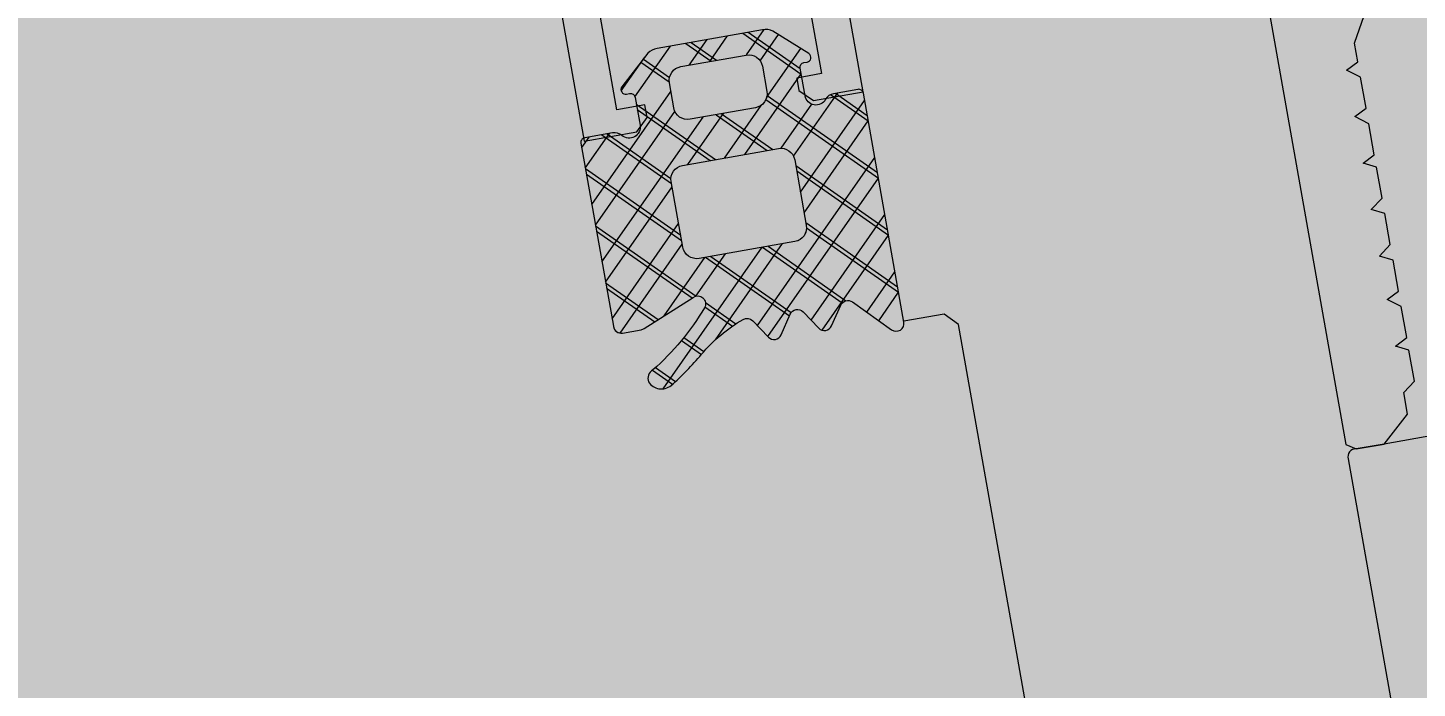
# Model space of a CAD drawing. Header units: millimetres. Extents: x -455656 to 9247092, y 0 to 412358.
# Drawn here: x 73207.4 to 73261.2, y 353574 to 353599.5 of the extents above; entities that cross this region are included whole.
import ezdxf
from ezdxf import colors
from ezdxf.entities.mleader import LeaderData, LeaderLine
from ezdxf.enums import TextEntityAlignment as Align
from ezdxf.math import Vec2, Vec3

# ---------------------------------------------------------------- set-up
doc = ezdxf.new("R2018")
doc.units = ezdxf.units.MM
doc.header["$MEASUREMENT"] = 0
doc.layers.get('0').update_dxf_attribs({"color": 250, "lineweight": 9})
doc.layers.add('АР_Названия помещений', color=124, linetype='Continuous', lineweight=5, plot=False)
for name, color, linetype, lineweight in [('АР_Номер помещения', 1, 'Continuous', 25), ('АР_Перегородки витражные', 152, 'Continuous', 13), ('АР_Помещения_площадь', 19, 'Continuous', 9), ('подлога', 250, 'Continuous', 9)]:
    doc.layers.add(name, color=color, linetype=linetype, lineweight=lineweight)
doc.styles.add('ISOCPEUR', font='isocpeur.ttf', dxfattribs={"width": 0.7})
doc.styles.get("Standard").update_dxf_attribs({"font": 'isocpeur.ttf'})

# ---------------------------------------------------------------- blocks, each defined once
blk = doc.blocks.new('*U232')
at = {"color": 7, "style": 'ISOCPEUR', "width": 0.7, "flags": 1}
blk.add_attdef('КАТЕГОРИЯ', (-499.1655280450395, -2092.186355050572), '', height=250, dxfattribs=at)
at = {"layer": 'АР_Номер помещения', "color": 7, "style": 'ISOCPEUR', "width": 0.7}
blk.add_attdef('НОМЕР_ПОМЕЩЕНИЯ', text='', height=300, dxfattribs=at).set_placement((1135.237061206132, -4683.518985257548), align=Align.MIDDLE_CENTER)
at = {"layer": 'АР_Помещения_площадь', "color": 7, "lineweight": 30, "width": 0.7, "flags": 104}
blk.add_attdef('ИМЯ_ПОМЕЩЕНИЯ', text='', height=100, dxfattribs=at).set_placement((157.6277002443094, 1217.141369806137), align=Align.MIDDLE_CENTER)
at = {"layer": 'АР_Помещения_площадь', "color": 7, "style": 'ISOCPEUR', "width": 0.7}
blk.add_attdef('ПЛОЩАДЬ_ПОМЕЩЕНИЯ', text='', height=200, dxfattribs=at).set_placement((6388.050877484358, -10752.08802457767), align=Align.MIDDLE_RIGHT)
blk = doc.blocks.new('*U228')
at = {"color": 7, "style": 'ISOCPEUR', "width": 0.7, "flags": 1}
blk.add_attdef('КАТЕГОРИЯ', (-499.1655280450395, -2092.186355050572), '', height=250, dxfattribs=at)
at = {"layer": 'АР_Номер помещения', "color": 7, "style": 'ISOCPEUR', "width": 0.7}
blk.add_attdef('НОМЕР_ПОМЕЩЕНИЯ', text='', height=300, dxfattribs=at).set_placement((-20232.67936610186, 2600.077544138208), align=Align.MIDDLE_CENTER)
at = {"layer": 'АР_Помещения_площадь', "color": 7, "style": 'ISOCPEUR', "width": 0.7}
blk.add_attdef('ПЛОЩАДЬ_ПОМЕЩЕНИЯ', text='', height=200, dxfattribs=at).set_placement((-20053.4577320706, 1769.683189343325), align=Align.MIDDLE_RIGHT)
at = {"layer": 'АР_Помещения_площадь', "color": 7, "lineweight": 30, "width": 0.7, "flags": 104}
blk.add_attdef('ИМЯ_ПОМЕЩЕНИЯ', text='', height=100, dxfattribs=at).set_placement((157.6277002443094, 1217.141369806137), align=Align.MIDDLE_CENTER)
blk = doc.blocks.new('_DotSmall')
at = {"color": 0, "linetype": 'ByBlock', "const_width": 0.5}
blk.add_lwpolyline([(-0.0625, 0, 1), (0.0625, 0, 1)], format="xyb", close=True, dxfattribs=at)
blk = doc.blocks.new('стойка витр.')
h = blk.add_hatch()
h.set_pattern_fill('ANSI37', scale=0.5, angle=-69.23283665521843)
h.set_pattern_definition([(335.7671633447816, (-69115.31625940584, 318510.9409690977), (0.6515825639889636, 1.447617495164233), []), (65.76716334478155, (-69115.31625940584, 318510.9409690977), (-1.447617495164233, 0.6515825639889636), [])])
edge = h.paths.add_edge_path()
edge.add_line((-22.69442369043827, 14.13646889062511), (-23.03581465108437, 15.03674084689555))
edge.add_arc((-23.43472203482704, 14.88552442783714), 0.426606969231953, 20.76054121617168, 72.29995807937499)
edge.add_arc((-23.17519432072194, 15.69843630689562), 0.4267278803337561, 110.7639791014305, 252.28796188313498, ccw=False)
edge.add_line((-23.32647754022037, 16.09744767434313), (-22.30045238576713, 16.48652534212306))
edge.add_arc((-22.23557122191811, 16.31559297980009), 0.1828317202011609, 20.74895968860318, 110.7853670150393, ccw=False)
edge.add_line((-22.06459766681655, 16.38036551539699), (-22.02136925791274, 16.26636916297139))
edge.add_arc((-21.85036169383434, 16.33121481389334), 0.1828894349477776, 200.7666051414026, 335.7779732891441)
edge.add_line((-21.68357339510112, 16.25618009645405), (-21.08991230116226, 17.78525728297245))
edge.add_arc((-21.70321396183568, 17.95657679537892), 0.6367804192309714, 344.3928406199507, 381.7248777476984)
edge.add_line((-21.1116628201562, 18.19228116337763), (-22.58147269752226, 22.06827310883818))
edge.add_arc((-23.18057156739388, 21.852472630542), 0.6367804192296693, 19.80944894391843, 57.14148607166609)
edge.add_line((-22.83507592984824, 22.38737642259366), (-24.29334917705273, 23.13834224954917))
edge.add_arc((-24.36844682475663, 22.97158227615987), 0.1828894349476184, 65.75635339884347, 200.7677215648203)
edge.add_line((-24.53945312526776, 22.90673329312267), (-24.49622471639304, 22.79273694081348))
edge.add_arc((-24.66715707872659, 22.7278557770023), 0.1828317201976129, -69.25104032206309, 20.78536700277641, ccw=False)
edge.add_line((-24.60238454316277, 22.55688222189201), (-25.62840969761601, 22.16780455411208))
edge.add_arc((-25.77973726672901, 22.56679910380675), 0.4267278803402734, 149.2463648073436, 290.7703475895543, ccw=False)
edge.add_arc((-26.51302534269302, 23.00322659508151), 0.4266069692186295, 329.2343686070108, 380.7737854734352)
edge.add_line((-26.11415292418678, 23.1545352198882), (-26.50320860397187, 24.18050239048171))
edge.add_arc((-26.6741821590871, 24.11572985494814), 0.1828317201915107, 20.74895966852365, 110.7853670116034)
edge.add_line((-26.73906332292245, 24.28666221726598), (-33.46508004333009, 21.73609814226074))
edge.add_arc((-33.37260125833668, 21.44478009969028), 0.3056444463767395, 107.6120180140902, 200.6882886899978)
edge.add_line((-33.6585366082727, 21.33680091994756), (-33.39916615508264, 20.65282280623796))
edge.add_arc((-33.11489203283651, 20.76049792175978), 0.3039830703862393, 200.7452912846324, 225.8123610097134)
edge.add_line((-33.32677140043234, 20.54252351805917), (-31.79381202385412, 18.90709041146329))
edge.add_arc((-32.0063560722166, 18.68866847666476), 0.3047673113958362, -108.86283880448178, 45.781400895661875, ccw=False)
edge.add_arc((-28.70749382052437, 27.75544220980088), 9.952967568180252, 231.9543329511108, 250.0411665169116, ccw=False)
edge.add_arc((-35.13741779119496, 19.64784166335459), 0.4002801790554734, 42.30928712460122, 119.2250395725891)
edge.add_arc((-34.91139847875967, 19.56672148584141), 0.6024183835395109, 134.3950067436913, 228.6478049676944)
edge.add_arc((-28.53884731806517, 27.80771469972205), 11.01872594929672, 232.0873456721725, 240.8889416158169)
edge.add_arc((-36.88860151399224, 12.8729826853881), 6.091684827127049, 40.75890454826748, 60.61437004968877, ccw=False)
edge.add_arc((-32.50226594848368, 16.64775385941913), 0.3047655738188228, -34.89587558046088, 41.60271899476669, ccw=False)
edge.add_line((-32.25229934006347, 16.47340148731018), (-32.76342180219945, 15.75802363698313))
edge.add_arc((-32.51342051808022, 15.58368567090239), 0.3047857747310843, 145.1100748179471, 256.4242518685471)
edge.add_line((-32.58496309185284, 15.28741547561367), (-31.72801335877739, 15.09082250765641))
edge.add_arc((-31.79955593254474, 14.79455231235153), 0.3047857747455557, -34.88992517811971, 76.42425187022229, ccw=False)
edge.add_line((-31.54955464840168, 14.62021434627968), (-32.06065512256464, 13.90477851201285))
edge.add_arc((-31.81065383841726, 13.73044054594722), 0.304785774745541, 145.1100748233031, 256.4242518693868)
edge.add_line((-31.88219641218893, 13.4341703506434), (-31.02524667911348, 13.23757738269342))
edge.add_arc((-31.09682011228135, 12.94126594878393), 0.3048331054871362, -24.2246592297883, 76.42043308581259, ccw=False)
edge.add_line((-30.81882951050648, 12.81618818287097), (-31.59985344059533, 11.12048939903616))
edge.add_arc((-31.32187980059053, 10.99539431777895), 0.3048247429134716, 155.7710645559098, 290.7402899417831)
edge.add_line((-31.21393143609748, 10.71032366952568), (-22.80062470957637, 13.90072279884771))
edge.add_arc((-22.86539724513609, 14.07169635396312), 0.1828317202009504, 290.7489596761703, 380.7489600455551)
edge = h.paths.add_edge_path(flags=16)
edge.add_line((-23.10434971895302, 21.04022295145114), (-22.19142218885827, 18.63276889372355))
edge.add_arc((-22.69773797682865, 18.4407695405971), 0.5414973949605305, -69.23283665472542, 20.767163345274582, ccw=False)
edge.add_line((-22.5057386237022, 17.93445375262672), (-23.43116100440966, 17.58352553217992))
edge.add_arc((-23.62316035752519, 18.08984132014666), 0.5414973949532591, 200.7671633443313, 290.7671633443313, ccw=False)
edge.add_line((-24.12947614549194, 17.89784196703113), (-25.04240367558668, 20.30529602475872))
edge.add_arc((-24.53608788761267, 20.4972953778888), 0.541497394965222, 110.76716334549809, 200.7671633454981, ccw=False)
edge.add_line((-24.72808724074275, 21.00361116586282), (-23.80266486003529, 21.35453938630963))
edge.add_arc((-23.6106655069234, 20.84822359833925), 0.5414973949553709, 20.767163343835023, 110.767163343835, ccw=False)
edge = h.paths.add_edge_path(flags=16)
edge.add_line((-26.85119390953332, 20.26120087689196), (-25.51269974335446, 16.73149769075098))
edge.add_arc((-26.01901553132848, 16.5394983376209), 0.541497394965222, -69.23283665450191, 20.76716334549809, ccw=False)
edge.add_line((-25.82701617819839, 16.03318254964688), (-28.23444912247942, 15.12026302596496))
edge.add_arc((-28.4264484756095, 15.62657881394625), 0.5414973949720253, 200.7671633452251, 290.76716334522513, ccw=False)
edge.add_line((-28.9327642635908, 15.43457946081617), (-30.27125842979876, 18.96428264696442))
edge.add_arc((-29.76494264181383, 19.15628200007632), 0.5414973949689773, 110.76716334328901, 200.767163343289, ccw=False)
edge.add_line((-29.95694199492573, 19.66259778806125), (-27.5495090506447, 20.57551731175045))
edge.add_arc((-27.35750969751825, 20.06920152376551), 0.541497394974137, 20.767163344728715, 110.76716334472869, ccw=False)
at = {"lineweight": 0, "ltscale": 100, "transparency": 33554687}
for points in [[(65.92687011216185, 59.2824299609274), (-26.6419368966599, 24.17953274302999), (-25.90703195796232, 22.24153677027789), (-25.27813291337225, 21.95846499659092), (-24.82208952034125, 22.13140062004823), (-25.21116718812846, 23.15742577453057), (-20.53714279274573, 24.92985650197079)], [(-17.68393587967148, 17.40574934773758), (-22.35796027505421, 15.63331862029736), (-22.70380953396671, 16.54534742246324), (-23.1598529269977, 16.37241179900593), (-23.44292470067739, 15.74351275440858), (-22.75122618288151, 13.91945515007683), (-17.16517298531835, 16.03773513642955)], [(-4.8720624113339, 3.563811556159635), (-32.68827406296623, -6.984337978748954), (-32.78663952485658, -7.412805841304362), (-32.39756185706938, -8.438830995786702), (-31.09647737510386, -9.118948907402228), (-30.2985029091069, -8.81635004535201), (-29.78357822878752, -9.142708211846184), (-28.64349873815081, -8.710380147196702), (-28.58844165704795, -8.16787993638718), (-28.18751332900138, -8.537466511741513), (-27.04754980615689, -8.105182423096267), (-26.87849637278123, -7.51945380341931), (-26.47751006082399, -7.889018390778801), (-25.33748855406884, -7.456712314131437), (-25.28243147299509, -6.914212103321915), (-24.7675067926466, -7.240570269808813), (-23.62748528589145, -6.808264193168725), (-23.5724282048177, -6.265763982351928), (-23.05744554058765, -6.592100160843984), (-21.91748201774317, -6.159816072198737), (-21.86242493664031, -5.617315861389216), (-21.46149660859373, -5.986902436743549), (-20.32147510183859, -5.554596360096184), (-20.15236368455226, -4.968845752424386), (-19.75143535650568, -5.338432327778719), (-18.6114718336612, -4.906148239133472), (-18.44241840028553, -4.320419619456516), (-18.0414320883574, -4.689984206808731), (-17.35739599072258, -4.430591765623831), (-15.14439867439796, -4.764904394331097)], [(-69.8438361948356, -5.633594956780144), (-69.21493715024553, -5.916666730459838), (-30.90838462579995, 8.609511357899464), (-30.62531285212026, 9.238410402496811), (-31.1873041553481, 10.72042096611403)]]:
    blk.add_lwpolyline(points, dxfattribs=at)
at = {"color": 7, "lineweight": 0, "ltscale": 100, "transparency": 33554687}
blk.add_lwpolyline([(-22.69442369043827, 14.13646889062511), (-23.03581465108437, 15.03674084689555, 0.2287523810762611), (-23.30501911480678, 15.29193636016134, -0.7101639231358212), (-23.32647754022037, 16.09744767434313), (-22.30045238576713, 16.48652534212306, -0.4143996870914876), (-22.06459766681655, 16.38036551539699), (-22.02136925791274, 16.26636916297139, 0.6682503890445888), (-21.68357339510112, 16.25618009645405), (-21.08991230116226, 17.78525728297245, 0.1643479059441302), (-21.1116628201562, 18.19228116337763), (-22.58147269752226, 22.06827310883818, 0.1643479059441302), (-22.83507592984824, 22.38737642259366), (-24.29334917705273, 23.13834224954917, 0.6682503891596868), (-24.53945312526776, 22.90673329312267), (-24.49622471639304, 22.79273694081348, -0.4143996870833266), (-24.60238454316277, 22.55688222189201), (-25.62840969761601, 22.16780455411208, -0.7101639231391418), (-26.14645609946456, 22.78500538597291, 0.2287523810910513), (-26.11415292418678, 23.1545352198882), (-26.50320860397187, 24.18050239048171, 0.4143996871765861), (-26.73906332292245, 24.28666221726598), (-33.46508004333009, 21.73609814226074, 0.4300281847644905), (-33.6585366082727, 21.33680091994756), (-33.39916615508264, 20.65282280623796, 0.1098139781175365), (-33.32677140043234, 20.54252351805917), (-31.79381202385412, 18.90709041146329, -0.8000358277039689), (-32.10488848172827, 18.40026861818478, -0.07908294790216032), (-34.84140179419774, 19.91728321780829, 0.3488032577412263), (-35.33285102594527, 19.99716969329165, 0.4361245879823007), (-35.30940773655311, 19.11450854978466, 0.03842309887939363), (-33.89950172111276, 18.18089248692559, -0.08685322061285544), (-32.2743724368047, 16.85010652759956, -0.3467629046601076), (-32.25229934006347, 16.47340148731018), (-32.76342180219945, 15.75802363698313, 0.5278770357902526), (-32.58496309185284, 15.28741547561367), (-31.72801335877739, 15.09082250765641, -0.5278770357776507), (-31.54955464840168, 14.62021434627968), (-32.06065512256464, 13.90477851201285, 0.5278770357650493), (-31.88219641218893, 13.4341703506434), (-31.02524667911348, 13.23757738269342, -0.4697389635461835), (-30.81882951050648, 12.81618818287097), (-31.59985344059533, 11.12048939903616, 0.667984424932516), (-31.21393143609748, 10.71032366952568), (-22.80062470957637, 13.90072279884771, 0.4142135642613711)], format="xyb", close=True, dxfattribs=at)
for points in [[(-26.73906332292245, 24.28666221726598), (-26.73906332292245, 24.28666221726598)], [(-22.80062470957637, 13.90072279884771), (-22.80062470957637, 13.90072279884771)]]:
    blk.add_lwpolyline(points, dxfattribs=at)
at = {"color": 7}
for points in [[(-23.10434971895302, 21.04022295145114), (-22.19142218885827, 18.63276889372355, -0.414213562373095), (-22.5057386237022, 17.93445375262672), (-23.43116100440966, 17.58352553217992, -0.414213562373095), (-24.12947614549194, 17.89784196703113), (-25.04240367558668, 20.30529602475872, -0.414213562373095), (-24.72808724074275, 21.00361116586282), (-23.80266486003529, 21.35453938630963, -0.414213562373095)], [(-26.85119390953332, 20.26120087689196), (-25.51269974335446, 16.73149769075098, -0.414213562373095), (-25.82701617819839, 16.03318254964688), (-28.23444912247942, 15.12026302596496, -0.414213562373095), (-28.9327642635908, 15.43457946081617), (-30.27125842979876, 18.96428264696442, -0.414213562373095), (-29.95694199492573, 19.66259778806125), (-27.5495090506447, 20.57551731175045, -0.414213562373095)]]:
    blk.add_lwpolyline(points, format="xyb", close=True, dxfattribs=at)
at = {"lineweight": 0, "ltscale": 100, "transparency": 33554687}
blk.add_lwpolyline([(-29.84699778209324, -15.16484771611431), (-32.39756185706938, -8.438830995786702), (-32.78663952485658, -7.412805841304362, 0.5239329190821609), (-33.2204523376422, -7.186144611914642), (-64.21182667926769, -18.93829823563283, 0.4143255057077639)], format="xyb", dxfattribs=at)
at = {"color": 7, "lineweight": 0, "ltscale": 100, "transparency": 33554687}
blk.add_arc((-33.37357679728302, 21.44486016019073), 0.304760386648688, 110.7561904730667, 200.7778938289061, dxfattribs=at)
blk = doc.blocks.new('A$Cf7573d2c')
h = blk.add_hatch()
h.set_pattern_fill('ANSI37', color=5, scale=0.4999999999999999, angle=11.05056813833426)
h.set_pattern_definition([(56.05056813833426, (-325577.5326109263, -14427.20117750167), (-1.316880116997287, 0.8865568269756945), []), (146.0505681383342, (-325577.5326109263, -14427.20117750167), (-0.8865568269756945, -1.316880116997287), [])])
edge = h.paths.add_edge_path()
edge.add_line((11.41465996426996, -79.99643199487764), (10.46968452970032, -80.18098228986491))
edge.add_arc((10.55140614984776, -80.59968872998178), 0.4266069692291248, 101.043946010946, 152.583362874149)
edge.add_arc((9.793957552359752, -80.20668493908093), 0.4267278803342317, 191.0473838945442, 332.5713666762502, ccw=False)
edge.add_line((9.375137345981784, -80.28845485154307), (9.164808407542296, -79.21148187752988))
edge.add_arc((9.344238991408933, -79.17638054589366), 0.1828317201947123, 101.03236448459671, 191.0687718110337, ccw=False)
edge.add_line((9.30925168201793, -78.99692769389367), (9.428908583358862, -78.97355913252977))
edge.add_arc((9.39385494741606, -78.79406041936467), 0.182889434962051, 281.0500099214912, 416.0613780692319)
edge.add_line((9.495962937711738, -78.64232873599394), (8.089016010286286, -77.79911412490765))
edge.add_arc((7.816644230628035, -78.3747033152498), 0.6367804192914093, 64.67624541442503, 102.008282542173)
edge.add_line((7.684160098433495, -77.75185722101014), (3.615703731076792, -78.54641207955137))
edge.add_arc((3.727295635401254, -79.173338350509), 0.636780419240097, 100.0928537358094, 137.4248908635568)
edge.add_line((3.258376220357604, -78.74252065760083), (2.272063397220336, -80.0531302683521))
edge.add_arc((2.423756540580288, -80.15529550549245), 0.182889434966498, 146.039758200854, 281.0511263668317)
edge.add_line((2.458813674165867, -80.33479353558505), (2.578470575390384, -80.31142497422115))
edge.add_arc((2.613571906944562, -80.49085555806899), 0.182831720160508, 11.03236446209769, 101.06877178693532, ccw=False)
edge.add_line((2.79302475892473, -80.455868248755), (3.003353697480634, -81.53284122276818))
edge.add_arc((2.584542582461389, -81.6146576870381), 0.4267278803749458, -130.47023040168227, 11.053752380527897, ccw=False)
edge.add_arc((2.030615204991726, -82.2637684772957), 0.4266069692120041, 49.5177734016168, 101.0571902680406)
edge.add_line((1.948796800570562, -81.84508093881595), (0.8718846896663308, -82.0553979909455))
edge.add_arc((0.9068719990261886, -82.23485084292453), 0.1828317201681706, 101.0323644762739, 191.0687718193541)
edge.add_line((0.7274414151906967, -82.2699521745817), (2.106234080158174, -89.32995279858005))
edge.add_arc((2.408981151662215, -89.28796782188036), 0.3056444463306128, 187.8954228019012, 280.9716934778102)
edge.add_line((2.467152627417818, -89.58802549463871), (3.185094034764916, -89.44781412654265))
edge.add_arc((3.126941887751211, -89.14944516903338), 0.3039830702645643, 281.0286960890925, 306.0957658141734)
edge.add_line((3.306029453873634, -89.39507365001191), (5.176726684905589, -88.1601251628017))
edge.add_arc((5.356143180744712, -88.40648432158397), 0.3047673113952634, -28.579434009353804, 126.06480569078869, ccw=False)
edge.add_arc((-3.023799238718447, -83.6247018996756), 9.952967568203494, 312.237737744563, 330.32457131036375, ccw=False)
edge.add_arc((3.882285149072121, -91.33074545772703), 0.4002801790518057, 122.5926919233885, 199.5084443713766)
edge.add_arc((4.000388008000102, -91.12165952445687), 0.6024183835289821, 214.6784115371002, 308.9312097611028)
edge.add_arc((-3.046858568287144, -83.44965241108206), 11.01872594965999, 312.3707504643666, 321.172346408011)
edge.add_arc((10.26440043355916, -94.20023375649555), 6.09168482694455, 121.0423093429209, 140.8977748443422, ccw=False)
edge.add_arc((7.284082988952713, -89.23973528991692), 0.3047655738078916, 45.38752921329251, 121.88612378851909, ccw=False)
edge.add_line((7.498122293618508, -89.02278084530553), (8.116973152966239, -89.64730887029145))
edge.add_arc((8.331004110641391, -89.43031781604256), 0.3047857747129765, 225.3934796127387, 336.7076566633418)
edge.add_line((8.610949610476382, -89.55083704931894), (8.949353960924782, -88.73936053352372))
edge.add_arc((9.229299460771111, -88.8598797667927), 0.3047857747204645, 45.393479617120875, 156.7076566654631, ccw=False)
edge.add_line((9.443330418434925, -88.64288871252211), (10.06224214087706, -89.26740485119808))
edge.add_arc((10.27627309859769, -89.05041379688058), 0.304785774793757, 225.3934796157099, 336.7076566617938)
edge.add_line((10.55621859850362, -89.17093303019647), (10.8946229488356, -88.35945651440124))
edge.add_arc((11.17460388746825, -88.48001312446931), 0.3048331055327169, 56.058745561357625, 156.7038378769572, ccw=False)
edge.add_line((11.34480519453064, -88.22712038573809), (12.88436133123469, -89.28313158194942))
edge.add_arc((13.05457684253595, -89.03025848406948), 0.3048247429572407, 236.0544693444964, 371.0236947303713)
edge.add_line((13.35377701732796, -88.97197144156962), (11.6291001267964, -80.14089753731969))
edge.add_arc((11.44964727477784, -80.17588484667064), 0.1828317202052636, 11.03236447116439, 101.0323648405485)
edge = h.paths.add_edge_path(flags=16)
edge.add_line((4.540757622104138, -79.23529726907145), (7.067755079362541, -78.74178377749922))
edge.add_arc((7.171546747355023, -79.27324094260985), 0.5414973949079368, 11.050568135283015, 101.05056813528307, ccw=False)
edge.add_line((7.703003912465647, -79.16944927461736), (7.892709892010316, -80.14082399115432))
edge.add_arc((7.361252726892417, -80.24461565921229), 0.5414973949276295, -78.94943185806409, 11.050568141935912, ccw=False)
edge.add_line((7.465044394950382, -80.77607282433019), (4.938046937691979, -81.26958631591697))
edge.add_arc((4.834255269641289, -80.73812915074814), 0.5414973949762222, 191.0505681401473, 281.05056814014733, ccw=False)
edge.add_line((4.302798104472458, -80.84192081879883), (4.113092124927789, -79.87054610224732))
edge.add_arc((4.644549290103896, -79.76675443424756), 0.5414973949736009, 101.05056813471049, 191.0505681347106, ccw=False)
edge = h.paths.add_edge_path(flags=16)
edge.add_line((4.676231182878837, -83.05987093099975), (8.381203640135936, -82.33630316946073))
edge.add_arc((8.484995308186626, -82.86776033462957), 0.5414973949762222, 11.050568140147277, 101.05056814014728, ccw=False)
edge.add_line((9.016452473355457, -82.76396866657888), (9.509961636853404, -85.29094396196888))
edge.add_arc((8.978504471662745, -85.39473562998319), 0.5414973949906723, -78.94943186407329, 11.05056813592671, ccw=False)
edge.add_line((9.082296139677055, -85.92619279517385), (5.37732368230354, -86.64976055674197))
edge.add_arc((5.27353201432561, -86.11830339161679), 0.5414973949194297, 191.0505681334767, 281.05056813347676, ccw=False)
edge.add_line((4.742074849200435, -86.22209505959472), (4.248565685702488, -83.69511976420472))
edge.add_arc((4.780022850893147, -83.59132809619041), 0.5414973949906723, 101.05056813592671, 191.0505681359266, ccw=False)
at = {"color": 5, "lineweight": 0, "ltscale": 100, "transparency": 33554687}
for points in [[(-18.12661785061937, 14.97306006058352), (0.8494265772169456, -82.19229982656543), (2.883654761011712, -81.79502239728754), (3.268808120395988, -81.22292054705031), (3.175321988761425, -80.74423207908694), (2.098349014646374, -80.95456101758464), (1.140202340320684, -76.04844547851826)], [(9.037922999123111, -74.50604911138362), (9.996069673448801, -79.41216465045), (9.038753600558266, -79.5991250275838), (9.132239732309245, -80.07781349554716), (9.704341582604684, -80.4629668550042), (11.61897372815292, -80.08904610075115), (10.47386667667888, -74.225614488867)], [(24.84361533320043, -64.21413804324402), (30.5457701429259, -93.41157833833131), (30.95148985553533, -93.58084731984127), (32.02846282953396, -93.37051838135812), (32.91841456328984, -92.2028852563817), (32.75483463390265, -91.3652869478974), (33.16341741790529, -90.91283011251653), (32.92970803170465, -89.71613937416987), (32.40428244089708, -89.57031170348637), (32.83623378630728, -89.23751176930091), (32.60254817281384, -88.04094275718671), (32.05375402071513, -87.7754581853078), (32.48569347965531, -87.44259738799883), (32.25199597980827, -86.24596751274657), (31.72657038911711, -86.10013984210673), (32.13515317311976, -85.64768300669675), (31.90145567327272, -84.4510531314445), (31.37603008258156, -84.3052254607901), (31.78460098023061, -83.85270776228572), (31.55091536673717, -82.65613875015697), (31.0254897759296, -82.51031107948802), (31.4574411213398, -82.17751114530256), (31.22374362149276, -80.9808812700503), (30.67493758304045, -80.71533583504788), (31.10688892833423, -80.38253590086242), (30.87320331484079, -79.18596688874823), (30.3244091628585, -78.92048231686931), (30.75634862179868, -78.58762151958945), (30.61612536734901, -77.8696192491625), (31.31914049666375, -75.74479177764442)], [(11.6291001267964, -80.14089753731969), (11.6291001267964, -80.14089753731969)], [(0.7274414151906967, -82.2699521745817), (0.7274414151906967, -82.2699521745817)], [(22.94347876822576, -129.8061585653631), (23.32863212761004, -129.2340567151259), (15.4760210152017, -89.0253721447516), (14.90391916502267, -88.64021878529456), (13.34831858612597, -88.94402196916053)]]:
    blk.add_lwpolyline(points, dxfattribs=at)
blk.add_lwpolyline([(11.41465996426996, -79.99643199487764), (10.46968452970032, -80.18098228986491, 0.2287523810762611), (10.17271494236775, -80.40325432471582, -0.7101639231358212), (9.375137345981784, -80.28845485154307), (9.164808407542296, -79.21148187752988, -0.4143996870914876), (9.30925168201793, -78.99692769389367), (9.428908583358862, -78.97355913252977, 0.6682503890445888), (9.495962937711738, -78.64232873599394), (8.089016010286286, -77.79911412490765, 0.1643479059441302), (7.684160098433495, -77.75185722101014), (3.615703731076792, -78.54641207955137, 0.1643479059441302), (3.258376220357604, -78.74252065760083), (2.272063397220336, -80.0531302683521, 0.6682503891596868), (2.458813674165867, -80.33479353558505), (2.578470575390384, -80.31142497422115, -0.4143996870833266), (2.79302475892473, -80.455868248755), (3.003353697480634, -81.53284122276818, -0.7101639231391418), (2.307573626632802, -81.9392880636151, 0.2287523810910513), (1.948796800570562, -81.84508093881595), (0.8718846896663308, -82.0553979909455, 0.4143996871765861), (0.7274414151906967, -82.2699521745817), (2.106234080158174, -89.32995279858005, 0.4300281847644905), (2.467152627417818, -89.58802549463871), (3.185094034764916, -89.44781412654265, 0.1098139781175365), (3.306029453873634, -89.39507365001191), (5.176726684905589, -88.1601251628017, -0.8000358277039689), (5.623776040622033, -88.55227789623314, -0.07908294790216032), (3.666668896563351, -90.99350095681439, 0.3488032577412263), (3.504984140978195, -91.46441733597021, 0.4361245879823007), (4.378939818707295, -91.59028137139103, 0.03842309887939363), (5.537119518499821, -90.3581719166832, -0.08685322061285544), (7.123095843824558, -88.98095895003644, -0.3467629046601076), (7.498122293618508, -89.02278084530553), (8.116973152966239, -89.64730887029145, 0.5278770357902526), (8.610949610476382, -89.55083704931894), (8.949353960924782, -88.73936053352372, -0.5278770357776507), (9.443330418434925, -88.64288871252211), (10.06224214087706, -89.26740485119808, 0.5278770357650493), (10.55621859850362, -89.17093303019647), (10.8946229488356, -88.35945651440124, -0.4697389635461835), (11.34480519453064, -88.22712038573809), (12.88436133123469, -89.28313158194942, 0.667984424932516), (13.35377701732796, -88.97197144156962), (11.6291001267964, -80.14089753731969, 0.4142135642613711)], format="xyb", close=True, dxfattribs=at)
at = {"color": 5}
for points in [[(4.540757622104138, -79.23529726907145), (7.067755079362541, -78.74178377749922, -0.414213562373095), (7.703003912465647, -79.16944927461736), (7.892709892010316, -80.14082399115432, -0.414213562373095), (7.465044394950382, -80.77607282433019), (4.938046937691979, -81.26958631591697, -0.414213562373095), (4.302798104472458, -80.84192081879883), (4.113092124927789, -79.87054610224732, -0.414213562373095)], [(4.676231182878837, -83.05987093099975), (8.381203640135936, -82.33630316946073, -0.414213562373095), (9.016452473355457, -82.76396866657888), (9.509961636853404, -85.29094396196888, -0.414213562373095), (9.082296139677055, -85.92619279517385), (5.37732368230354, -86.64976055674197, -0.414213562373095), (4.742074849200435, -86.22209505959472), (4.248565685702488, -83.69511976420472, -0.414213562373095)]]:
    blk.add_lwpolyline(points, format="xyb", close=True, dxfattribs=at)
at = {"color": 5, "lineweight": 0, "ltscale": 100, "transparency": 33554687}
blk.add_lwpolyline([(39.08846345345955, -91.99172571639065), (32.02846282953396, -93.37051838135812), (30.95148985553533, -93.58084731984127, 0.5239329190821609), (30.65486346394755, -93.97018220560858), (37.00786279537715, -126.5004419321049, 0.4143255057077639)], format="xyb", dxfattribs=at)
blk.add_arc((2.408737593214028, -89.28891585412202), 0.3047603866486879, 191.0395952653897, 281.06129862006, dxfattribs=at)
at = {"layer": 'АР_Перегородки витражные', "rotation": 80.28340479355269}
blk.add_blockref('стойка витр.', (29.17858439369593, -60.01344902928395), dxfattribs=at)
blk = doc.blocks.new('A$Cec9b444d')
at = {"color": 241, "ltscale": 100, "true_color": 0xf7abae, "rotation": 359}
blk.add_blockref('A$Cf7573d2c', (-2406.342871125562, -6569.669669666932), dxfattribs=at)

msp = doc.modelspace()

# ---------------------------------------------------------------- linework, layer by layer
at = {"layer": 'подлога', "lineweight": 18, "ltscale": 100}
msp.add_arc((72770.17612167158, 363142.4159482658), 9778.654617052323, 272.5925479651825, 356.6353913737209, dxfattribs=at)

# ---------------------------------------------------------------- block references
at = {"layer": 'подлога'}
ref = msp.add_blockref('*U228', (85647.49142372923, 368320.534157893), dxfattribs=at)
lines = msp.add_mtext('\\W0.8000;Многофункциональный информационный библиотечный центр с зоной для индивидуальных занятий', dxfattribs={"layer": 'АР_Названия помещений', "insert": (65982.13497894118, 368850.0121599587), "char_height": 7190.015373145958, "width": 926.9399707174232, "attachment_point": 1})
ref.add_attrib('ИМЯ_ПОМЕЩЕНИЯ', '', (65982.13497894118, 368850.0121599587), dxfattribs={"flags": 104}).embed_mtext(lines)
at = {"layer": 'подлога', "ltscale": 100}
msp.add_blockref('A$Cec9b444d', (75635.89842551973, 360246.9983117845), dxfattribs=at)
at = {"layer": 'подлога'}
ref = msp.add_blockref('*U232', (55488.15389063268, 365732.9416342604), dxfattribs=at)
lines = msp.add_mtext('\\W0.8000;Универсальное помещение с возможностью организации гимнастического зала (хореография)', dxfattribs={"layer": 'АР_Названия помещений', "insert": (57495.9826528366, 361036.1847225375), "char_height": 10397.47423260057, "width": 926.9399707174232, "attachment_point": 1})
ref.add_attrib('ИМЯ_ПОМЕЩЕНИЯ', '', (57495.9826528366, 361036.1847225375), dxfattribs={"flags": 104}).embed_mtext(lines)

# ---------------------------------------------------------------- leaders
ml = msp.add_multileader_mtext('Standard', dxfattribs=at)
ml.set_content('Л.4', color=256, style='ISOCPEUR')
ml.set_leader_properties(color=256, linetype='Continuous', lineweight=-1)
ml.set_arrow_properties(name='DOTSMALL')
ml.build(insert=Vec2(0, 0))
ml.multileader.update_dxf_attribs({"has_text_frame": 1, "text_left_attachment_type": 4, "text_right_attachment_type": 4, "dogleg_length": 100, "arrow_head_size": 180})
ctx = ml.context
ctx.base_point, ctx.char_height, ctx.arrow_head_size, ctx.landing_gap_size, ctx.plane_origin = Vec3(82175.49815455079, 377793.6247876163), 250, 180, 50, Vec3(110295.9456595454, 365635.9653365304)
ctx.left_attachment, ctx.right_attachment = 4, 4
notes = []
notes.append((ctx, [(0, (0, 0, 0), (0, 0), (1, 0), 1, [])]))
ctx.mtext.insert, ctx.mtext.width, ctx.mtext.line_spacing_style, ctx.mtext.flow_direction = Vec3(82225.49815455079, 378126.9581209496), 852.6970314602484, 2, 5
ml = msp.add_multileader_mtext('Standard', dxfattribs=at)
ml.set_content('Л.4', color=256, style='ISOCPEUR')
ml.set_leader_properties(color=256, linetype='Continuous', lineweight=-1)
ml.set_arrow_properties(name='DOTSMALL')
ml.build(insert=Vec2(0, 0))
ml.multileader.update_dxf_attribs({"has_text_frame": 1, "text_left_attachment_type": 4, "text_right_attachment_type": 4, "dogleg_length": 100, "arrow_head_size": 180})
ctx = ml.context
ctx.base_point, ctx.char_height, ctx.arrow_head_size, ctx.landing_gap_size, ctx.plane_origin = Vec3(219850.3772628987, 377259.0848165639), 250, 180, 50, Vec3(247234.1016750127, 365635.9653365304)
ctx.left_attachment, ctx.right_attachment = 4, 4
notes.append((ctx, [(0, (0, 0, 0), (0, 0), (1, 0), 1, [])]))
ctx.mtext.insert, ctx.mtext.width, ctx.mtext.line_spacing_style, ctx.mtext.flow_direction = Vec3(219900.3772628987, 377592.4181498972), 852.6970314602484, 2, 5
ml = msp.add_multileader_mtext('Standard', dxfattribs=at)
ml.set_content('+11,550', color=256, style='ISOCPEUR')
ml.set_leader_properties(color=256, linetype='Continuous', lineweight=-1)
ml.set_arrow_properties(name='DOTSMALL')
ml.build(insert=Vec2(0, 0))
ml.multileader.update_dxf_attribs({"has_text_frame": 1, "text_left_attachment_type": 4, "text_right_attachment_type": 4, "dogleg_length": 100, "arrow_head_size": 180})
ctx = ml.context
ctx.base_point, ctx.char_height, ctx.arrow_head_size, ctx.landing_gap_size, ctx.plane_origin = Vec3(219245.8889254558, 376608.6987393774), 250, 180, 50, Vec3(217084.6765553873, 376017.453165892)
ctx.left_attachment, ctx.right_attachment = 4, 4
notes.append((ctx, [(0, (0, 0, 0), (0, 0), (1, 0), 1, [])]))
ctx.mtext.insert, ctx.mtext.width, ctx.mtext.line_spacing_style, ctx.mtext.flow_direction = Vec3(219295.8889254558, 376942.0320727107), 852.6970314602484, 2, 5
ml = msp.add_multileader_mtext('Standard', dxfattribs=at)
ml.set_content('+11,550', color=256, style='ISOCPEUR')
ml.set_leader_properties(color=256, linetype='Continuous', lineweight=-1)
ml.set_arrow_properties(name='DOTSMALL')
ml.build(insert=Vec2(0, 0))
ml.multileader.update_dxf_attribs({"has_text_frame": 1, "text_left_attachment_type": 4, "text_right_attachment_type": 4, "dogleg_length": 100, "arrow_head_size": 180})
ctx = ml.context
ctx.base_point, ctx.char_height, ctx.arrow_head_size, ctx.landing_gap_size, ctx.plane_origin = Vec3(219245.8889254558, 376608.6987393774), 250, 180, 50, Vec3(217084.6765553873, 376017.453165892)
ctx.left_attachment, ctx.right_attachment = 4, 4
notes.append((ctx, [(0, (0, 0, 0), (0, 0), (1, 0), 1, [])]))
ctx.mtext.insert, ctx.mtext.width, ctx.mtext.line_spacing_style, ctx.mtext.flow_direction = Vec3(219295.8889254558, 376942.0320727107), 852.6970314602484, 2, 5
ml = msp.add_multileader_mtext('Standard', dxfattribs=at)
ml.set_content('+13,200', color=256, style='ISOCPEUR')
ml.set_leader_properties(color=256, linetype='Continuous', lineweight=-1)
ml.set_arrow_properties(name='DOTSMALL')
ml.build(insert=Vec2(0, 0))
ml.multileader.update_dxf_attribs({"has_text_frame": 1, "text_left_attachment_type": 4, "text_right_attachment_type": 4, "dogleg_length": 100, "arrow_head_size": 180})
ctx = ml.context
ctx.base_point, ctx.char_height, ctx.arrow_head_size, ctx.landing_gap_size, ctx.plane_origin = Vec3(224401.7393452308, 376542.2482140392), 250, 180, 50, Vec3(222084.6765553873, 376762.453165892)
ctx.left_attachment, ctx.right_attachment = 4, 4
notes.append((ctx, [(0, (0, 0, 0), (0, 0), (1, 0), 1, [])]))
ctx.mtext.insert, ctx.mtext.width, ctx.mtext.line_spacing_style, ctx.mtext.flow_direction = Vec3(224451.7393452308, 376875.5815473725), 852.6970314602484, 2, 5
ml = msp.add_multileader_mtext('Standard', dxfattribs=at)
ml.set_content('+7,050', color=256, style='ISOCPEUR')
ml.set_leader_properties(color=256, linetype='Continuous', lineweight=-1)
ml.set_arrow_properties(name='DOTSMALL')
ml.build(insert=Vec2(0, 0))
ml.multileader.update_dxf_attribs({"has_text_frame": 1, "text_left_attachment_type": 4, "text_right_attachment_type": 4, "dogleg_length": 100, "arrow_head_size": 180})
ctx = ml.context
ctx.base_point, ctx.char_height, ctx.arrow_head_size, ctx.landing_gap_size, ctx.plane_origin = Vec3(87831.4959495184, 376392.4999999999), 250, 180, 50, Vec3(87750.10249966918, 375124.9358078697)
ctx.left_attachment, ctx.right_attachment = 4, 4
notes.append((ctx, [(0, (0, 0, 0), (0, 0), (1, 0), 1, [])]))
ctx.mtext.insert, ctx.mtext.width, ctx.mtext.line_spacing_style, ctx.mtext.flow_direction = Vec3(87881.4959495184, 376725.8333333333), 852.6970314602484, 2, 5
ml = msp.add_multileader_mtext('Standard', dxfattribs=at)
ml.set_content('+8,400', color=256, style='ISOCPEUR')
ml.set_leader_properties(color=256, linetype='Continuous', lineweight=-1)
ml.set_arrow_properties(name='DOTSMALL')
ml.build(insert=Vec2(0, 0))
ml.multileader.update_dxf_attribs({"has_text_frame": 1, "text_left_attachment_type": 4, "text_right_attachment_type": 4, "dogleg_length": 100, "arrow_head_size": 180})
ctx = ml.context
ctx.base_point, ctx.char_height, ctx.arrow_head_size, ctx.landing_gap_size, ctx.plane_origin = Vec3(82070.15135281812, 375831.4939131254), 250, 180, 50, Vec3(82613.43255171715, 376634.4506587264)
ctx.left_attachment, ctx.right_attachment = 4, 4
notes.append((ctx, [(0, (0, 0, 0), (0, 0), (1, 0), 1, [])]))
ctx.mtext.insert, ctx.mtext.width, ctx.mtext.line_spacing_style, ctx.mtext.flow_direction = Vec3(82120.15135281812, 376164.8272464587), 852.6970314602484, 2, 5
ml = msp.add_multileader_mtext('Standard', dxfattribs=at)
ml.set_content('+13,340', color=256, style='ISOCPEUR')
ml.set_leader_properties(color=256, linetype='Continuous', lineweight=-1)
ml.set_arrow_properties(name='DOTSMALL')
ml.build(insert=Vec2(0, 0))
ml.multileader.update_dxf_attribs({"has_text_frame": 1, "text_left_attachment_type": 4, "text_right_attachment_type": 4, "dogleg_length": 100, "arrow_head_size": 180})
ctx = ml.context
ctx.base_point, ctx.char_height, ctx.arrow_head_size, ctx.landing_gap_size, ctx.plane_origin = Vec3(224285.9490200104, 374950.442894895), 250, 180, 50, Vec3(222767.0739934937, 375245.3283236614)
ctx.left_attachment, ctx.right_attachment = 4, 4
notes.append((ctx, [(0, (0, 0, 0), (0, 0), (1, 0), 1, [])]))
ctx.mtext.insert, ctx.mtext.width, ctx.mtext.line_spacing_style, ctx.mtext.flow_direction = Vec3(224335.9490200104, 375283.7762282284), 852.6970314602484, 2, 5
ml = msp.add_multileader_mtext('Standard', dxfattribs=at)
ml.set_content('+6,300', color=256, style='ISOCPEUR')
ml.set_leader_properties(color=256, linetype='Continuous', lineweight=-1)
ml.set_arrow_properties(name='DOTSMALL')
ml.build(insert=Vec2(0, 0))
ml.multileader.update_dxf_attribs({"has_text_frame": 1, "text_left_attachment_type": 4, "text_right_attachment_type": 4, "dogleg_length": 100, "arrow_head_size": 180})
ctx = ml.context
ctx.base_point, ctx.char_height, ctx.arrow_head_size, ctx.landing_gap_size, ctx.plane_origin = Vec3(114000.6128782593, 374275.3025510189), 250, 180, 50, Vec3(122344.4352477953, 372034.3899366878)
ctx.left_attachment, ctx.right_attachment = 4, 4
notes.append((ctx, [(0, (0, 0, 0), (0, 0), (1, 0), 1, [])]))
ctx.mtext.insert, ctx.mtext.width, ctx.mtext.line_spacing_style, ctx.mtext.flow_direction = Vec3(114050.6128782593, 374608.6358843523), 852.6970314602484, 2, 5
ml = msp.add_multileader_mtext('Standard', dxfattribs=at)
ml.set_content('Л.5', color=256, style='ISOCPEUR')
ml.set_leader_properties(color=256, linetype='Continuous', lineweight=-1)
ml.set_arrow_properties(name='DOTSMALL')
ml.build(insert=Vec2(0, 0))
ml.multileader.update_dxf_attribs({"has_text_frame": 1, "text_left_attachment_type": 4, "text_right_attachment_type": 4, "dogleg_length": 100, "arrow_head_size": 180})
ctx = ml.context
ctx.base_point, ctx.char_height, ctx.arrow_head_size, ctx.landing_gap_size, ctx.plane_origin = Vec3(112098.3033871534, 373662.8772549377), 250, 180, 50, Vec3(137881.1694565561, 359942.2755255026)
ctx.left_attachment, ctx.right_attachment = 4, 4
notes.append((ctx, [(0, (0, 0, 0), (0, 0), (1, 0), 1, [])]))
ctx.mtext.insert, ctx.mtext.width, ctx.mtext.line_spacing_style, ctx.mtext.flow_direction = Vec3(112148.3033871534, 373996.210588271), 852.6970314602484, 2, 5
ml = msp.add_multileader_mtext('Standard', dxfattribs=at)
ml.set_content('+8,400', color=256, style='ISOCPEUR')
ml.set_leader_properties(color=256, linetype='Continuous', lineweight=-1)
ml.set_arrow_properties(name='DOTSMALL')
ml.build(insert=Vec2(0, 0))
ml.multileader.update_dxf_attribs({"has_text_frame": 1, "text_left_attachment_type": 4, "text_right_attachment_type": 4, "dogleg_length": 100, "arrow_head_size": 180})
ctx = ml.context
ctx.base_point, ctx.char_height, ctx.arrow_head_size, ctx.landing_gap_size, ctx.plane_origin = Vec3(113239.5797640355, 366665.15901991), 250, 180, 50, Vec3(117207.7652998433, 373543.9047875445)
ctx.left_attachment, ctx.right_attachment = 4, 4
notes.append((ctx, [(0, (0, 0, 0), (0, 0), (1, 0), 1, [])]))
ctx.mtext.insert, ctx.mtext.width, ctx.mtext.line_spacing_style, ctx.mtext.flow_direction = Vec3(113289.5797640355, 366998.4923532433), 852.6970314602484, 2, 5
ml = msp.add_multileader_mtext('Standard', dxfattribs=at)
ml.set_content('+8,400', color=256, style='ISOCPEUR')
ml.set_leader_properties(color=256, linetype='Continuous', lineweight=-1)
ml.set_arrow_properties(name='DOTSMALL')
ml.build(insert=Vec2(0, 0))
ml.multileader.update_dxf_attribs({"has_text_frame": 1, "text_left_attachment_type": 4, "text_right_attachment_type": 4, "dogleg_length": 100, "arrow_head_size": 180})
ctx = ml.context
ctx.base_point, ctx.char_height, ctx.arrow_head_size, ctx.landing_gap_size, ctx.plane_origin = Vec3(85630.60409362851, 366612.1131159312), 250, 180, 50, Vec3(85857.8806298783, 366404.9473238165)
ctx.left_attachment, ctx.right_attachment = 4, 4
notes.append((ctx, [(0, (0, 0, 0), (0, 0), (1, 0), 1, [])]))
ctx.mtext.insert, ctx.mtext.width, ctx.mtext.line_spacing_style, ctx.mtext.flow_direction = Vec3(85680.60409362851, 366945.4464492645), 852.6970314602484, 2, 5
for ctx, leaders in notes:
    for number, flags, end, landing, length, lines in leaders:
        leader = LeaderData()
        leader.index, (leader.has_last_leader_line, leader.has_dogleg_vector, leader.attachment_direction) = number, flags
        leader.last_leader_point, leader.dogleg_vector, leader.dogleg_length = Vec3(end), Vec3(landing), length
        for number, points, colour, breaks in lines:
            line = LeaderLine()
            line.index, line.vertices, line.color, line.breaks = number, Vec3.list(points), colors.encode_raw_color(colour), breaks
            leader.lines.append(line)
        ctx.leaders.append(leader)

doc.saveas('drawing.dxf')
